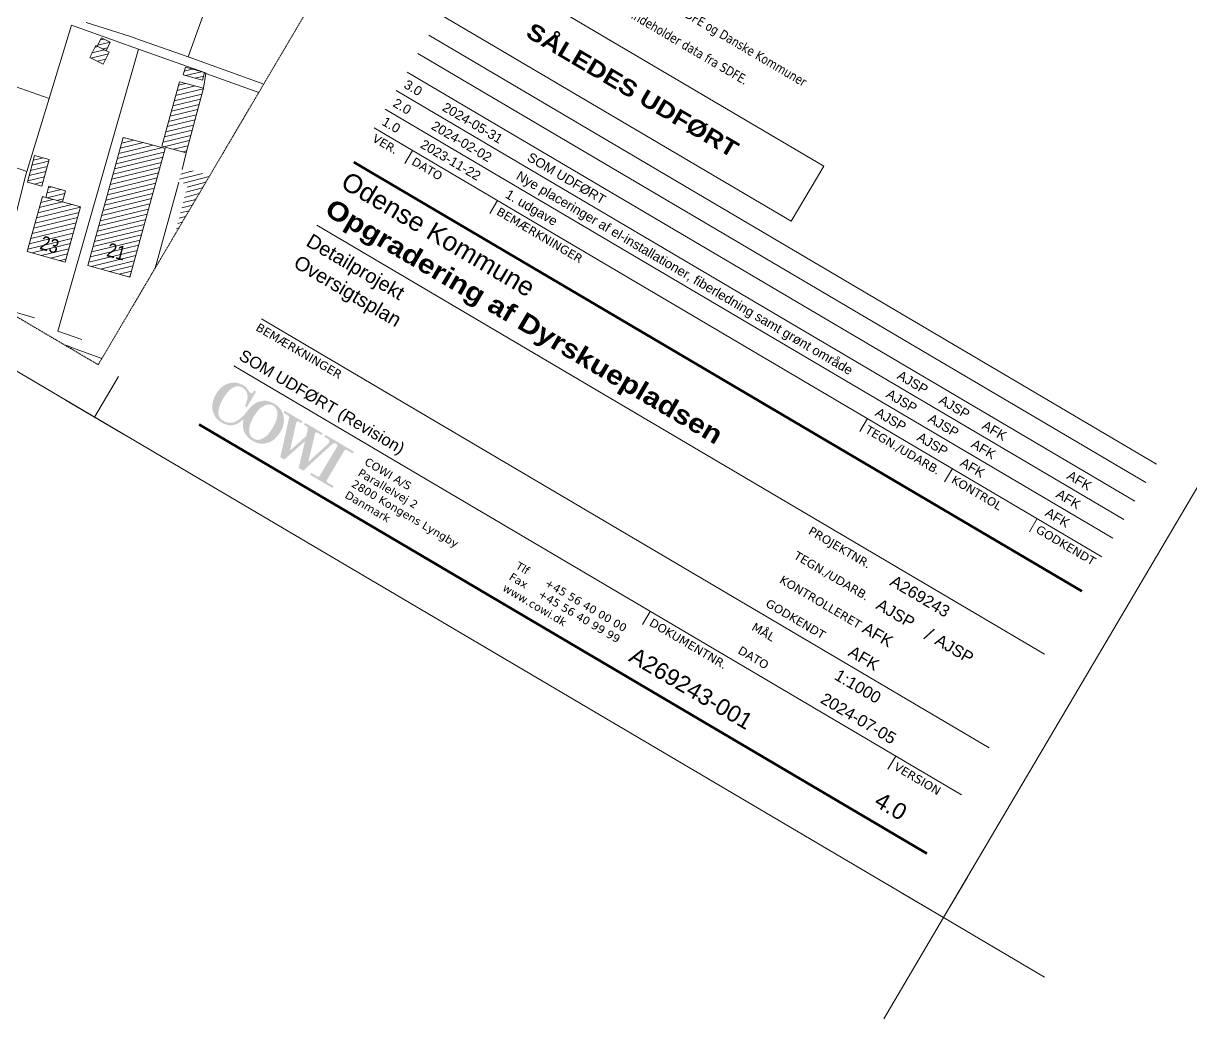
# Model space of a CAD drawing. Header units: metres. Extents: x 585637 to 586843, y 6137463 to 6138529.
# Drawn here: x 586344.9 to 586593.6, y 6137463.1 to 6137675.1 of the extents above; entities that cross this region are included whole.
import ezdxf
from ezdxf.enums import TextEntityAlignment as Align

# ---------------------------------------------------------------- set-up
doc = ezdxf.new("R2010")
doc.units = ezdxf.units.M
doc.header["$MEASUREMENT"] = 0
doc.linetypes.add('DGN_STYLE_2', pattern=[0.030554, 0.018333, -0.012222])
for name, color, linetype, lineweight in [('adresse', 7, 'Continuous', 13), ('bygning', 252, 'Continuous', 0), ('chikane', 252, 'Continuous', 13), ('FRAME', 7, 'Continuous', 13), ('hegn', 252, 'Continuous', 13), ('TC_H_LBL_AsBlt', 7, 'Continuous', 0), ('TC_H_LBL_CopyR_GeoDanmark-data', 7, 'Continuous', 0), ('TC_H_LBL_CopyR_Topo_SDFE', 7, 'Continuous', 0), ('TC_H_SKL_Adr--_DK_LY_da', 7, 'Continuous', 0), ('TC_H_SKL_Skilt', 7, 'Continuous', 0), ('TC_H_SKL_Tag--', 7, 'Continuous', 0), ('TC_H_SKL_Tag--Approve0', 7, 'Continuous', 0), ('TC_H_SKL_Tag--Approve1', 7, 'Continuous', 0), ('TC_H_SKL_Tag--Approve2', 7, 'Continuous', 0), ('TC_H_SKL_Tag--Approve3', 7, 'Continuous', 0), ('TC_H_SKL_Tag--Approve4', 7, 'Continuous', 0), ('TC_H_SKL_Tag--Approve5', 7, 'Continuous', 0), ('TC_H_SKL_Tag--Check0', 7, 'Continuous', 0), ('TC_H_SKL_Tag--Check1', 7, 'Continuous', 0), ('TC_H_SKL_Tag--Check2', 7, 'Continuous', 0), ('TC_H_SKL_Tag--Check3', 7, 'Continuous', 0), ('TC_H_SKL_Tag--Check4', 7, 'Continuous', 0), ('TC_H_SKL_Tag--Check5', 7, 'Continuous', 0), ('TC_H_SKL_Tag--Upper', 7, 'Continuous', 0), ('TC_S_FLM_20X05', 7, 'Continuous', 0), ('vejkant', 252, 'Continuous', 13)]:
    doc.layers.add(name, color=color, linetype=linetype, lineweight=lineweight)
doc.layers.add('TC_H_INF_Tekst', color=7, linetype='Continuous', lineweight=0, plot=False)
doc.layers.add('TC_S_VRM_20X05', color=6, linetype='DGN_STYLE_2', lineweight=0, plot=False)
doc.layers.add('TC_H_SKL_Logo-_COWI', color=7, linetype='Continuous', lineweight=0, true_color=0xf04e23)
doc.layers.add('TC_H_SKL_Tekst_DA', color=7, linetype='Continuous', lineweight=0, true_color=0xf04e23)
doc.styles.add('__Style-Verdana', font='verdana.ttf')
doc.styles.add('Style-Arial', font='arial.ttf')
doc.styles.add('Style-Arial Black', font='')
doc.styles.add('Style-Verdana', font='verdana.ttf')
doc.styles.get('Style-Arial Black').set_extended_font_data('Arial Black')

# ---------------------------------------------------------------- blocks, each defined once
blk = doc.blocks.new('AERS_DK_CowiStandard_Drawing')
at = {"layer": 'TC_H_INF_Tekst', "linetype": 'Continuous', "ltscale": 999.80352, "flags": 128}
blk.add_lwpolyline([(-12.69, -21.53), (0, 0), (21.53, -12.69)], dxfattribs=at)
at = {"layer": 'TC_H_SKL_Tag--', "linetype": 'Continuous', "lineweight": 0, "width": 1}
for tag, height, style, p in [('_CW5_Version', 2, 'Style-Arial', (-109.47, 186.53)), ('_CW4_Version', 2, 'Style-Arial', (-111.8, 182.58)), ('_CW5_Date', 2, 'Style-Arial', (-101.29, 181.71)), ('_CW3_Version', 2, 'Style-Arial', (-114.13, 178.63)), ('_CW4_Date', 2, 'Style-Arial', (-103.62, 177.76)), ('_CW2_Version', 2, 'Style-Arial', (-116.46, 174.68)), ('_CW3_Date', 2, 'Style-Arial', (-105.95, 173.8)), ('_CW1_Version', 2, 'Style-Arial', (-118.79, 170.73)), ('_CW5_Description', 2, 'Style-Arial', (-83.21, 171.04)), ('_CW2_Date', 2, 'Style-Arial', (-108.28, 169.85)), ('_CW1_Date', 2, 'Style-Arial', (-110.61, 165.9)), ('_CW4_Description', 2, 'Style-Arial', (-85.54, 167.09)), ('_CW3_Description', 2, 'Style-Arial', (-87.87, 163.14)), ('_CW0_Client', 4, 'Style-Arial', (-126.66, 159.16)), ('_CW2_Description', 2, 'Style-Arial', (-90.2, 159.19)), ('_CW1_Description', 2, 'Style-Arial', (-92.53, 155.24)), ('_CW0_Projectname', 4, 'Style-Arial Black', (-130.06, 153.39)), ('_CW0_Title1', 3, 'Style-Arial', (-134.49, 145.88)), ('_CW0_Title2', 3, 'Style-Arial', (-137.18, 141.32)), ('_CW0_Title3', 3, 'Style-Arial', (-139.86, 136.76)), ('_CW0_Title4', 3, 'Style-Arial', (-142.55, 132.2)), ('_CW5_Prepare', 2, 'Style-Arial', (-4.41, 124.58)), ('_CW0_Description', 2.5, 'Style-Arial', (-149.05, 121.18)), ('_CW4_Prepare', 2, 'Style-Arial', (-6.74, 120.63)), ('_CW5_Design', 2, 'Style-Arial', (4.48, 119.33)), ('_CW3_Prepare', 2, 'Style-Arial', (-9.07, 116.68)), ('_CW4_Design', 2, 'Style-Arial', (2.16, 115.38)), ('_CW2_Prepare', 2, 'Style-Arial', (-11.4, 112.73)), ('_CW3_Design', 2, 'Style-Arial', (-0.17, 111.43)), ('_CW1_Prepare', 2, 'Style-Arial', (-13.73, 108.78)), ('_CW2_Design', 2, 'Style-Arial', (-2.5, 107.48)), ('_CW1_Design', 2, 'Style-Arial', (-4.83, 103.53)), ('_CW0_Projectno', 2.5, 'Style-Arial', (-10.38, 73.11)), ('_CW0_Prepare', 2.5, 'Style-Arial', (-13.34, 68.1)), ('_CW0_Design', 2.5, 'Style-Arial', (-0.8, 60.57)), ('_CW0_Docno', 3.5, 'Style-Arial', (-65.51, 57.81)), ('_CW0_Scale', 2.5, 'Style-Arial', (-22.2, 53.06)), ('_CW0_Date', 2.5, 'Style-Arial', (-25.16, 48.05)), ('_CW0_Version', 3.5, 'Style-Arial', (-13.24, 26.99))]:
    blk.add_attdef(tag, text='', height=height, rotation=329.4729, dxfattribs=dict(at, style=style)).set_placement(p, align=Align.TOP_LEFT)
at = {"layer": 'TC_H_SKL_Tag--Approve0', "linetype": 'Continuous', "lineweight": 0, "style": 'Style-Arial', "width": 1}
blk.add_attdef('_CW0_Approve', text='', height=2.5, rotation=329.4729, dxfattribs=at).set_placement((-19.25, 58.08), align=Align.TOP_LEFT)
at = {"layer": 'TC_H_SKL_Tag--Approve1', "linetype": 'Continuous', "lineweight": 0, "style": 'Style-Arial', "width": 1}
blk.add_attdef('_CW1_Approve', text='', height=2, rotation=329.4729, dxfattribs=at).set_placement((22.44, 87.45), align=Align.TOP_LEFT)
at = {"layer": 'TC_H_SKL_Tag--Approve2', "linetype": 'Continuous', "lineweight": 0, "style": 'Style-Arial', "width": 1}
blk.add_attdef('_CW2_Approve', text='', height=2, rotation=329.4729, dxfattribs=at).set_placement((24.77, 91.4), align=Align.TOP_LEFT)
at = {"layer": 'TC_H_SKL_Tag--Approve3', "linetype": 'Continuous', "lineweight": 0, "style": 'Style-Arial', "width": 1}
blk.add_attdef('_CW3_Approve', text='', height=2, rotation=329.4729, dxfattribs=at).set_placement((27.1, 95.35), align=Align.TOP_LEFT)
at = {"layer": 'TC_H_SKL_Tag--Approve4', "linetype": 'Continuous', "lineweight": 0, "style": 'Style-Arial', "width": 1}
blk.add_attdef('_CW4_Approve', text='', height=2, rotation=329.4729, dxfattribs=at).set_placement((29.43, 99.3), align=Align.TOP_LEFT)
at = {"layer": 'TC_H_SKL_Tag--Approve5', "linetype": 'Continuous', "lineweight": 0, "style": 'Style-Arial', "width": 1}
blk.add_attdef('_CW5_Approve', text='', height=2, rotation=329.4729, dxfattribs=at).set_placement((31.76, 103.25), align=Align.TOP_LEFT)
at = {"layer": 'TC_H_SKL_Tag--Check0', "linetype": 'Continuous', "lineweight": 0, "style": 'Style-Arial', "width": 1}
blk.add_attdef('_CW0_Check', text='', height=2.5, rotation=329.4729, dxfattribs=at).set_placement((-16.29, 63.09), align=Align.TOP_LEFT)
at = {"layer": 'TC_H_SKL_Tag--Check1', "linetype": 'Continuous', "lineweight": 0, "style": 'Style-Arial', "width": 1}
blk.add_attdef('_CW1_Check', text='', height=2, rotation=329.4729, dxfattribs=at).set_placement((4.35, 98.11), align=Align.TOP_LEFT)
at = {"layer": 'TC_H_SKL_Tag--Check2', "linetype": 'Continuous', "lineweight": 0, "style": 'Style-Arial', "width": 1}
blk.add_attdef('_CW2_Check', text='', height=2, rotation=329.4729, dxfattribs=at).set_placement((6.68, 102.06), align=Align.TOP_LEFT)
at = {"layer": 'TC_H_SKL_Tag--Check3', "linetype": 'Continuous', "lineweight": 0, "style": 'Style-Arial', "width": 1}
blk.add_attdef('_CW3_Check', text='', height=2, rotation=329.4729, dxfattribs=at).set_placement((9.01, 106.01), align=Align.TOP_LEFT)
at = {"layer": 'TC_H_SKL_Tag--Check4', "linetype": 'Continuous', "lineweight": 0, "style": 'Style-Arial', "width": 1}
blk.add_attdef('_CW4_Check', text='', height=2, rotation=329.4729, dxfattribs=at).set_placement((11.34, 109.96), align=Align.TOP_LEFT)
at = {"layer": 'TC_H_SKL_Tag--Check5', "linetype": 'Continuous', "lineweight": 0, "style": 'Style-Arial', "width": 1}
blk.add_attdef('_CW5_Check', text='', height=2, rotation=329.4729, dxfattribs=at).set_placement((13.67, 113.92), align=Align.TOP_LEFT)
at = {"layer": 'TC_H_SKL_Tag--Upper', "linetype": 'Continuous', "lineweight": 0, "style": 'Style-Arial', "width": 1}
for tag, p in [('_CW9_DocnoU', (74.53, 286.29)), ('_CW9_VersionU', (124.23, 257))]:
    blk.add_attdef(tag, text='', height=3.5, rotation=329.4729, dxfattribs=at).set_placement(p, align=Align.TOP_LEFT)

msp = doc.modelspace()

# ---------------------------------------------------------------- hatches: boundary and pattern name
at = {"layer": 'bygning', "lineweight": 0}
h = msp.add_hatch(dxfattribs=at)
h.set_pattern_fill('HATCH', color=256, scale=0.1, style=0, pattern_type=2)
h.set_pattern_definition([(13.65, (586309.6997, 6137665.2304), (-0.235989, 0.971756), [])])
h.paths.add_polyline_path([(586362.56, 6137669.29), (586360.68, 6137670.23), (586361.58, 6137672.03), (586363.46, 6137671.09)], flags=0)
h = msp.add_hatch(dxfattribs=at)
h.set_pattern_fill('HATCH', color=256, scale=0.1, style=0, pattern_type=2)
h.set_pattern_definition([(13.65, (586362.3671, 6137670.5217), (-0.23599, 0.97176), [])])
h.paths.add_polyline_path([(586359.07, 6137667.84), (586360.35, 6137670.39), (586360.68, 6137670.23), (586363.24, 6137668.95), (586361.97, 6137666.4)], flags=0)
h = msp.add_hatch(dxfattribs=at)
h.set_pattern_fill('HATCH', color=256, scale=0.1, style=0, pattern_type=2)
h.set_pattern_definition([(13.65, (586379.8289, 6137657.9028), (-0.23599, 0.97176), [])])
h.paths.add_polyline_path([(586383.07, 6137663.04), (586379.01, 6137664.17), (586379.45, 6137665.76), (586383.51, 6137664.63)], flags=0)
h = msp.add_hatch(dxfattribs=at)
h.set_pattern_fill('HATCH', color=256, scale=0.1, style=0, pattern_type=2)
h.set_pattern_definition([(13.65, (586362.1339, 6137668.3707), (-0.23599, 0.971756), [])])
h.paths.add_polyline_path([(586374.47, 6137648.94), (586378.17, 6137662.68), (586383.29, 6137661.3), (586379.59, 6137647.56)], flags=0)
h = msp.add_hatch(dxfattribs=at)
h.set_pattern_fill('HATCH', color=256, scale=0.1, style=0, pattern_type=2)
h.set_pattern_definition([(13.65, (586351.9174, 6137629.7457), (-0.23599, 0.971756), [])])
h.paths.add_polyline_path([(586371.54, 6137649.47), (586375.16, 6137648.47), (586367.62, 6137621.05), (586358.71, 6137623.5), (586366.22, 6137650.81), (586367.04, 6137650.58)], flags=0)
h = msp.add_hatch(dxfattribs=at)
h.set_pattern_fill('HATCH', color=256, scale=0.1, style=0, pattern_type=2)
h.set_pattern_definition([(13.65, (586381.4715, 6137638.885), (-0.23599, 0.971756), [])])
h.paths.add_polyline_path([(586347.35, 6137646.96), (586350.42, 6137646.13), (586348.88, 6137640.46), (586345.82, 6137641.28)], flags=0)
h = msp.add_hatch(dxfattribs=at)
h.set_pattern_fill('HATCH', color=256, scale=0.1, style=0, pattern_type=2)
h.set_pattern_definition([(13.65, (586348.2462, 6137642.6653), (-0.23599, 0.97176), [])])
h.paths.add_polyline_path([(586350.39, 6137640.44), (586353.92, 6137639.46), (586353.26, 6137637.06), (586349.71, 6137637.99)], flags=0)
h = msp.add_hatch(dxfattribs=at)
h.set_pattern_fill('HATCH', color=256, scale=0.1, style=0, pattern_type=2)
h.set_pattern_definition([(13.65, (586351.498, 6137638.6851), (-0.23599, 0.971756), [])])
h.paths.add_polyline_path([(586353.26, 6137637.06), (586357.12, 6137635.99), (586353.87, 6137624.25), (586345.75, 6137626.5), (586348.99, 6137638.19), (586349.71, 6137637.99)], flags=0)
at = {"layer": 'TC_H_SKL_Logo-_COWI', "linetype": 'Continuous', "lineweight": 0, "extrusion": (0, 0, -1)}
h = msp.add_hatch(color=256, dxfattribs=at)
edge = h.paths.add_edge_path()
edge.add_line((-586394.09, 6137596.87), (-586393.94, 6137596.61))
edge.add_spline(control_points=[(-586393.94, 6137596.61), (-586393.92, 6137596.57), (-586393.9, 6137596.54), (-586393.87, 6137596.51)], knot_values=[0, 0, 0, 0, 1, 1, 1, 1], degree=3, periodic=0)
edge.add_spline(control_points=[(-586393.87, 6137596.51), (-586393.83, 6137596.45), (-586393.78, 6137596.39), (-586393.71, 6137596.35), (-586393.64, 6137596.3), (-586393.55, 6137596.29), (-586393.47, 6137596.31), (-586393.37, 6137596.33), (-586393.27, 6137596.39), (-586393.21, 6137596.47), (-586393.11, 6137596.57), (-586393.02, 6137596.69), (-586392.94, 6137596.8), (-586392.8, 6137597), (-586392.69, 6137597.2), (-586392.53, 6137597.4), (-586392.34, 6137597.63), (-586392.1, 6137597.8), (-586391.85, 6137597.94), (-586391.57, 6137598.11), (-586391.28, 6137598.24), (-586390.98, 6137598.35), (-586390.7, 6137598.45), (-586390.42, 6137598.53), (-586390.13, 6137598.56), (-586389.86, 6137598.59), (-586389.59, 6137598.58), (-586389.32, 6137598.54), (-586389.05, 6137598.5), (-586388.79, 6137598.45), (-586388.54, 6137598.36), (-586388.27, 6137598.27), (-586388.03, 6137598.15), (-586387.79, 6137598.01), (-586387.55, 6137597.87), (-586387.32, 6137597.72), (-586387.11, 6137597.53), (-586386.89, 6137597.33), (-586386.69, 6137597.11), (-586386.51, 6137596.88), (-586386.31, 6137596.62), (-586386.14, 6137596.36), (-586385.97, 6137596.09), (-586385.81, 6137595.82), (-586385.66, 6137595.53), (-586385.54, 6137595.24), (-586385.43, 6137594.96), (-586385.35, 6137594.68), (-586385.29, 6137594.38), (-586385.23, 6137594.11), (-586385.2, 6137593.83), (-586385.19, 6137593.55), (-586385.18, 6137593.27), (-586385.2, 6137593), (-586385.25, 6137592.73), (-586385.3, 6137592.45), (-586385.4, 6137592.2), (-586385.5, 6137591.94), (-586385.61, 6137591.68), (-586385.72, 6137591.45), (-586385.87, 6137591.22), (-586386.03, 6137590.98), (-586386.23, 6137590.79), (-586386.44, 6137590.6), (-586386.67, 6137590.39), (-586386.93, 6137590.21), (-586387.19, 6137590.05), (-586387.6, 6137589.8), (-586388.05, 6137589.63), (-586388.54, 6137589.54), (-586388.96, 6137589.45), (-586389.36, 6137589.45), (-586389.78, 6137589.56), (-586390.17, 6137589.65), (-586390.52, 6137589.78), (-586390.84, 6137590.01), (-586391.16, 6137590.24), (-586391.48, 6137590.48), (-586391.8, 6137590.72), (-586392.15, 6137591), (-586392.49, 6137591.27), (-586392.84, 6137591.55)], knot_values=[0, 0, 0, 0, 0.009806, 0.009806, 0.009806, 0.020325, 0.020325, 0.020325, 0.033753, 0.033753, 0.033753, 0.052441, 0.052441, 0.052441, 0.083674, 0.083674, 0.083674, 0.121754, 0.121754, 0.121754, 0.163605, 0.163605, 0.163605, 0.201511, 0.201511, 0.201511, 0.236486, 0.236486, 0.236486, 0.271554, 0.271554, 0.271554, 0.307208, 0.307208, 0.307208, 0.343745, 0.343745, 0.343745, 0.381981, 0.381981, 0.381981, 0.423475, 0.423475, 0.423475, 0.464968, 0.464968, 0.464968, 0.503554, 0.503554, 0.503554, 0.540095, 0.540095, 0.540095, 0.575739, 0.575739, 0.575739, 0.611822, 0.611822, 0.611822, 0.646788, 0.646788, 0.646788, 0.683383, 0.683383, 0.683383, 0.723898, 0.723898, 0.723898, 0.786721, 0.786721, 0.786721, 0.840353, 0.840353, 0.840353, 0.890202, 0.890202, 0.890202, 0.9423, 0.9423, 0.9423, 1, 1, 1, 1], degree=3, periodic=0)
edge.add_line((-586392.84, 6137591.55), (-586392.48, 6137592.3))
edge.add_spline(control_points=[(-586392.48, 6137592.3), (-586392.46, 6137592.27), (-586392.46, 6137592.27), (-586392.46, 6137592.27), (-586392.11, 6137591.79), (-586391.69, 6137591.38), (-586391.23, 6137590.99), (-586390.86, 6137590.66), (-586390.48, 6137590.41), (-586390.02, 6137590.2), (-586389.61, 6137590.03), (-586389.21, 6137589.97), (-586388.76, 6137590.02), (-586388.26, 6137590.07), (-586387.83, 6137590.23), (-586387.44, 6137590.47), (-586387.29, 6137590.57), (-586387.14, 6137590.69), (-586387.01, 6137590.83), (-586386.88, 6137590.97), (-586386.77, 6137591.1), (-586386.69, 6137591.27), (-586386.52, 6137591.63), (-586386.46, 6137592), (-586386.49, 6137592.39), (-586386.53, 6137592.86), (-586386.63, 6137593.28), (-586386.8, 6137593.71), (-586387, 6137594.22), (-586387.2, 6137594.73), (-586387.49, 6137595.19), (-586387.78, 6137595.65), (-586388.1, 6137596.09), (-586388.45, 6137596.52), (-586388.61, 6137596.7), (-586388.77, 6137596.88), (-586388.95, 6137597.05), (-586389.1, 6137597.19), (-586389.27, 6137597.32), (-586389.46, 6137597.43), (-586389.63, 6137597.53), (-586389.81, 6137597.61), (-586390, 6137597.68), (-586390.18, 6137597.74), (-586390.35, 6137597.77), (-586390.54, 6137597.79), (-586390.73, 6137597.81), (-586390.9, 6137597.79), (-586391.09, 6137597.75), (-586391.27, 6137597.7), (-586391.45, 6137597.62), (-586391.6, 6137597.52), (-586391.88, 6137597.33), (-586392.13, 6137597.11), (-586392.34, 6137596.83), (-586392.44, 6137596.7), (-586392.51, 6137596.57), (-586392.56, 6137596.41), (-586392.62, 6137596.25), (-586392.66, 6137596.09), (-586392.67, 6137595.92), (-586392.7, 6137595.55), (-586392.72, 6137595.17), (-586392.6, 6137594.82), (-586392.45, 6137594.39), (-586392.3, 6137593.95), (-586392.15, 6137593.52)], knot_values=[0, 0, 0, 0, 0.00012, 0.00012, 0.00012, 0.085017, 0.085017, 0.085017, 0.154359, 0.154359, 0.154359, 0.215482, 0.215482, 0.215482, 0.282243, 0.282243, 0.282243, 0.309309, 0.309309, 0.309309, 0.335238, 0.335238, 0.335238, 0.389875, 0.389875, 0.389875, 0.454794, 0.454794, 0.454794, 0.533336, 0.533336, 0.533336, 0.611878, 0.611878, 0.611878, 0.646639, 0.646639, 0.646639, 0.677113, 0.677113, 0.677113, 0.705832, 0.705832, 0.705832, 0.732053, 0.732053, 0.732053, 0.758592, 0.758592, 0.758592, 0.78546, 0.78546, 0.78546, 0.834165, 0.834165, 0.834165, 0.856769, 0.856769, 0.856769, 0.880887, 0.880887, 0.880887, 0.933749, 0.933749, 0.933749, 1, 1, 1, 1], degree=3, periodic=0)
edge.add_line((-586392.15, 6137593.52), (-586392.52, 6137593.3))
edge.add_line((-586392.52, 6137593.3), (-586394.49, 6137596.63))
edge.add_line((-586394.49, 6137596.63), (-586394.09, 6137596.87))
at = {"layer": 'TC_H_SKL_Logo-_COWI', "linetype": 'Continuous', "lineweight": 0}
h = msp.add_hatch(color=256, dxfattribs=at)
edge = h.paths.add_edge_path()
edge.add_line((586398.08, 6137588.95), (586399.7, 6137588.08))
edge.add_spline(control_points=[(586399.7, 6137588.08), (586399.85, 6137588.33), (586399.97, 6137588.6), (586400.09, 6137588.87), (586400.21, 6137589.14), (586400.28, 6137589.43), (586400.34, 6137589.72), (586400.4, 6137590), (586400.43, 6137590.27), (586400.44, 6137590.56), (586400.44, 6137590.84), (586400.41, 6137591.11), (586400.35, 6137591.39), (586400.3, 6137591.66), (586400.23, 6137591.91), (586400.13, 6137592.17), (586400.02, 6137592.43), (586399.9, 6137592.67), (586399.73, 6137592.9), (586399.56, 6137593.14), (586399.36, 6137593.35), (586399.14, 6137593.54), (586398.9, 6137593.74), (586398.65, 6137593.93), (586398.38, 6137594.09), (586398.16, 6137594.23), (586397.92, 6137594.35), (586397.66, 6137594.45), (586397.41, 6137594.54), (586397.17, 6137594.59), (586396.91, 6137594.64), (586396.67, 6137594.68), (586396.44, 6137594.71), (586396.19, 6137594.7), (586395.96, 6137594.7), (586395.73, 6137594.67), (586395.5, 6137594.61), (586395.27, 6137594.56), (586395.05, 6137594.49), (586394.83, 6137594.4), (586394.59, 6137594.3), (586394.37, 6137594.19), (586394.15, 6137594.05), (586393.95, 6137593.91), (586393.77, 6137593.76), (586393.6, 6137593.59), (586393.4, 6137593.4), (586393.2, 6137593.21), (586393.03, 6137593), (586392.84, 6137592.76), (586392.65, 6137592.51), (586392.48, 6137592.3)], knot_values=[0, 0, 0, 0, 0.063665, 0.063665, 0.063665, 0.127855, 0.127855, 0.127855, 0.188644, 0.188644, 0.188644, 0.249303, 0.249303, 0.249303, 0.30774, 0.30774, 0.30774, 0.367928, 0.367928, 0.367928, 0.430986, 0.430986, 0.430986, 0.498568, 0.498568, 0.498568, 0.556864, 0.556864, 0.556864, 0.612857, 0.612857, 0.612857, 0.664808, 0.664808, 0.664808, 0.715764, 0.715764, 0.715764, 0.766351, 0.766351, 0.766351, 0.821365, 0.821365, 0.821365, 0.873574, 0.873574, 0.873574, 0.932805, 0.932805, 0.932805, 1, 1, 1, 1], degree=3, periodic=0)
edge.add_line((586392.48, 6137592.3), (586394, 6137591.35))
edge.add_line((586394, 6137591.35), (586394.96, 6137592.68))
edge.add_spline(control_points=[(586394.96, 6137592.68), (586395.11, 6137592.88), (586395.31, 6137593.03), (586395.51, 6137593.18), (586395.68, 6137593.31), (586395.86, 6137593.43), (586396.05, 6137593.54), (586396.22, 6137593.64), (586396.4, 6137593.72), (586396.59, 6137593.79), (586396.76, 6137593.85), (586396.94, 6137593.88), (586397.13, 6137593.9), (586397.3, 6137593.92), (586397.47, 6137593.92), (586397.65, 6137593.88), (586397.83, 6137593.84), (586397.98, 6137593.75), (586398.13, 6137593.67), (586398.29, 6137593.58), (586398.43, 6137593.48), (586398.56, 6137593.34), (586398.68, 6137593.21), (586398.76, 6137593.06), (586398.83, 6137592.9), (586398.91, 6137592.72), (586398.98, 6137592.55), (586399.02, 6137592.36), (586399.05, 6137592.16), (586399.05, 6137591.97), (586399.04, 6137591.78), (586399, 6137591.31), (586398.97, 6137590.84), (586398.78, 6137590.43), (586398.55, 6137589.93), (586398.32, 6137589.44), (586398.08, 6137588.95)], knot_values=[0, 0, 0, 0, 0.084006, 0.084006, 0.084006, 0.157658, 0.157658, 0.157658, 0.225529, 0.225529, 0.225529, 0.287667, 0.287667, 0.287667, 0.347443, 0.347443, 0.347443, 0.407364, 0.407364, 0.407364, 0.467661, 0.467661, 0.467661, 0.527354, 0.527354, 0.527354, 0.592126, 0.592126, 0.592126, 0.658112, 0.658112, 0.658112, 0.814098, 0.814098, 0.814098, 1, 1, 1, 1], degree=3, periodic=0)
h = msp.add_hatch(color=256, dxfattribs=at)
edge = h.paths.add_edge_path()
edge.add_line((586392.48, 6137592.3), (586392.03, 6137591.46))
edge.add_spline(control_points=[(586392.03, 6137591.46), (586391.91, 6137591.25), (586391.9, 6137591), (586391.85, 6137590.77), (586391.77, 6137590.33), (586391.71, 6137589.91), (586391.7, 6137589.46), (586391.69, 6137589.02), (586391.8, 6137588.62), (586391.96, 6137588.2), (586392.13, 6137587.78), (586392.34, 6137587.43), (586392.64, 6137587.09), (586392.96, 6137586.72), (586393.33, 6137586.43), (586393.73, 6137586.19), (586394.24, 6137585.89), (586394.78, 6137585.65), (586395.42, 6137585.59), (586396, 6137585.53), (586396.51, 6137585.61), (586397.04, 6137585.77), (586397.32, 6137585.86), (586397.56, 6137585.96), (586397.81, 6137586.11), (586398.06, 6137586.25), (586398.29, 6137586.4), (586398.5, 6137586.6), (586398.94, 6137587.03), (586399.34, 6137587.5), (586399.66, 6137588.02), (586399.67, 6137588.04), (586399.68, 6137588.06), (586399.7, 6137588.08)], knot_values=[0, 0, 0, 0, 0.054651, 0.054651, 0.054651, 0.155248, 0.155248, 0.155248, 0.254189, 0.254189, 0.254189, 0.353753, 0.353753, 0.353753, 0.461807, 0.461807, 0.461807, 0.599698, 0.599698, 0.599698, 0.724725, 0.724725, 0.724725, 0.788977, 0.788977, 0.788977, 0.853478, 0.853478, 0.853478, 0.994235, 0.994235, 0.994235, 1, 1, 1, 1], degree=3, periodic=0)
edge.add_line((586399.7, 6137588.08), (586398.08, 6137588.95))
edge.add_spline(control_points=[(586398.08, 6137588.95), (586397.76, 6137588.5), (586397.44, 6137588.06), (586397.12, 6137587.62), (586396.85, 6137587.25), (586396.47, 6137586.99), (586396.07, 6137586.74), (586395.73, 6137586.54), (586395.39, 6137586.41), (586394.99, 6137586.38), (586394.81, 6137586.36), (586394.65, 6137586.39), (586394.48, 6137586.43), (586394.3, 6137586.47), (586394.13, 6137586.53), (586393.98, 6137586.62), (586393.83, 6137586.71), (586393.7, 6137586.83), (586393.57, 6137586.96), (586393.45, 6137587.1), (586393.34, 6137587.23), (586393.25, 6137587.4), (586393.08, 6137587.76), (586393.04, 6137588.13), (586393.05, 6137588.52), (586393.07, 6137589), (586393.11, 6137589.46), (586393.31, 6137589.87)], knot_values=[0, 0, 0, 0, 0.186432, 0.186432, 0.186432, 0.342773, 0.342773, 0.342773, 0.472469, 0.472469, 0.472469, 0.530809, 0.530809, 0.530809, 0.591772, 0.591772, 0.591772, 0.652361, 0.652361, 0.652361, 0.714087, 0.714087, 0.714087, 0.843659, 0.843659, 0.843659, 1, 1, 1, 1], degree=3, periodic=0)
edge.add_line((586393.31, 6137589.87), (586394, 6137591.35))
edge.add_line((586394, 6137591.35), (586392.48, 6137592.3))
h = msp.add_hatch(color=256, dxfattribs=at)
edge = h.paths.add_edge_path()
edge.add_line((586403.07, 6137590.08), (586401.74, 6137584.1))
edge.add_line((586401.74, 6137584.1), (586405.19, 6137587.17))
edge.add_line((586405.19, 6137587.17), (586405.53, 6137588.62))
edge.add_spline(control_points=[(586405.53, 6137588.62), (586405.6, 6137588.89), (586405.47, 6137589.14), (586405.25, 6137589.28)], knot_values=[0, 0, 0, 0, 1, 1, 1, 1], degree=3, periodic=0)
edge.add_line((586405.25, 6137589.28), (586404.71, 6137589.59))
edge.add_line((586404.71, 6137589.59), (586404.95, 6137590))
edge.add_line((586404.95, 6137590), (586408.7, 6137587.78))
edge.add_line((586408.7, 6137587.78), (586408.46, 6137587.38))
edge.add_line((586408.46, 6137587.38), (586407.56, 6137587.91))
edge.add_spline(control_points=[(586407.56, 6137587.91), (586407.34, 6137588.04), (586407.13, 6137587.98), (586407.07, 6137587.71)], knot_values=[0, 0, 0, 0, 1, 1, 1, 1], degree=3, periodic=0)
edge.add_line((586407.07, 6137587.71), (586405.63, 6137581.66))
edge.add_line((586405.63, 6137581.66), (586409.84, 6137585.52))
edge.add_spline(control_points=[(586409.84, 6137585.52), (586410.28, 6137585.94), (586410.25, 6137586.32), (586409.75, 6137586.62)], knot_values=[0, 0, 0, 0, 1, 1, 1, 1], degree=3, periodic=0)
edge.add_line((586409.75, 6137586.62), (586409.04, 6137587.04))
edge.add_line((586409.04, 6137587.04), (586409.28, 6137587.44))
edge.add_line((586409.28, 6137587.44), (586415.35, 6137583.86))
edge.add_line((586415.35, 6137583.86), (586415.11, 6137583.46))
edge.add_line((586415.11, 6137583.46), (586413.84, 6137584.21))
edge.add_spline(control_points=[(586413.84, 6137584.21), (586413.62, 6137584.34), (586413.39, 6137584.24), (586413.25, 6137584.01)], knot_values=[0, 0, 0, 0, 1, 1, 1, 1], degree=3, periodic=0)
edge.add_line((586413.25, 6137584.01), (586411.92, 6137581.75))
edge.add_line((586411.92, 6137581.75), (586409.64, 6137577.89))
edge.add_spline(control_points=[(586409.64, 6137577.89), (586409.51, 6137577.66), (586409.53, 6137577.41), (586409.76, 6137577.28)], knot_values=[0, 0, 0, 0, 1, 1, 1, 1], degree=3, periodic=0)
edge.add_line((586409.76, 6137577.28), (586411.02, 6137576.53))
edge.add_line((586411.02, 6137576.53), (586410.78, 6137576.13))
edge.add_line((586410.78, 6137576.13), (586406.03, 6137578.93))
edge.add_line((586406.03, 6137578.93), (586406.27, 6137579.33))
edge.add_line((586406.27, 6137579.33), (586407.54, 6137578.58))
edge.add_spline(control_points=[(586407.54, 6137578.58), (586407.77, 6137578.45), (586407.99, 6137578.55), (586408.12, 6137578.78)], knot_values=[0, 0, 0, 0, 1, 1, 1, 1], degree=3, periodic=0)
edge.add_line((586408.12, 6137578.78), (586411.73, 6137584.9))
edge.add_spline(control_points=[(586411.73, 6137584.9), (586411.87, 6137585.13), (586411.85, 6137585.38), (586411.63, 6137585.51), (586411.28, 6137585.72), (586410.94, 6137585.67), (586410.64, 6137585.38)], knot_values=[0, 0, 0, 0, 0.5, 0.5, 0.5, 1, 1, 1, 1], degree=3, periodic=0)
edge.add_line((586410.64, 6137585.38), (586404.55, 6137579.8))
edge.add_line((586404.55, 6137579.8), (586403.57, 6137580.38))
edge.add_line((586403.57, 6137580.38), (586404.93, 6137586.09))
edge.add_line((586404.93, 6137586.09), (586400.53, 6137582.17))
edge.add_line((586400.53, 6137582.17), (586399.67, 6137582.68))
edge.add_line((586399.67, 6137582.68), (586401.52, 6137590.99))
edge.add_spline(control_points=[(586401.52, 6137590.99), (586401.58, 6137591.26), (586401.47, 6137591.5), (586401.24, 6137591.64)], knot_values=[0, 0, 0, 0, 1, 1, 1, 1], degree=3, periodic=0)
edge.add_line((586401.24, 6137591.64), (586400.38, 6137592.15))
edge.add_line((586400.38, 6137592.15), (586400.62, 6137592.55))
edge.add_line((586400.62, 6137592.55), (586404.37, 6137590.34))
edge.add_line((586404.37, 6137590.34), (586404.13, 6137589.93))
edge.add_line((586404.13, 6137589.93), (586403.55, 6137590.28))
edge.add_spline(control_points=[(586403.55, 6137590.28), (586403.32, 6137590.41), (586403.13, 6137590.35), (586403.07, 6137590.08)], knot_values=[0, 0, 0, 0, 1, 1, 1, 1], degree=3, periodic=0)

# ---------------------------------------------------------------- linework, layer by layer
at = {"layer": 'bygning', "lineweight": 0}
for p, q in [((586378.23, 6137641.89), (586383.13, 6137643.15)), ((586378.51, 6137643), (586380.57, 6137643.53)), ((586379.03, 6137641.06), (586384.53, 6137642.48)), ((586380.6, 6137643.53), (586381.13, 6137643.67)), ((586379.57, 6137639.14), (586383.09, 6137640.05)), ((586379.85, 6137640.24), (586383.81, 6137641.26)), ((586378.99, 6137636.92), (586381.65, 6137637.61)), ((586379.28, 6137638.03), (586382.37, 6137638.83)), ((586378.42, 6137634.71), (586380.22, 6137635.18)), ((586378.71, 6137635.82), (586380.94, 6137636.39)), ((586377.85, 6137632.5), (586378.78, 6137632.74)), ((586378.13, 6137633.6), (586379.5, 6137633.96)), ((586377.27, 6137630.29), (586377.34, 6137630.3)), ((586377.56, 6137631.39), (586378.06, 6137631.52))]:
    msp.add_line(p, q, dxfattribs=at)
at = {"layer": 'bygning', "lineweight": 0, "flags": 128}
for points in [[(586362.56, 6137669.29), (586360.68, 6137670.23), (586361.58, 6137672.03), (586363.46, 6137671.09)], [(586359.07, 6137667.84), (586360.35, 6137670.39), (586360.68, 6137670.23), (586363.24, 6137668.95), (586361.97, 6137666.4)], [(586383.07, 6137663.04), (586379.01, 6137664.17), (586379.45, 6137665.76), (586383.51, 6137664.63)], [(586374.47, 6137648.94), (586378.17, 6137662.68), (586383.29, 6137661.3), (586379.59, 6137647.56)], [(586371.54, 6137649.47), (586375.16, 6137648.47), (586367.62, 6137621.05), (586358.71, 6137623.5), (586366.22, 6137650.81), (586367.04, 6137650.58)], [(586347.35, 6137646.96), (586350.42, 6137646.13), (586348.88, 6137640.46), (586345.82, 6137641.28)], [(586350.39, 6137640.44), (586353.92, 6137639.46), (586353.26, 6137637.06), (586349.71, 6137637.99)], [(586353.26, 6137637.06), (586357.12, 6137635.99), (586353.87, 6137624.25), (586345.75, 6137626.5), (586348.99, 6137638.19), (586349.71, 6137637.99)]]:
    msp.add_lwpolyline(points, close=True, dxfattribs=at)
at = {"layer": 'chikane'}
msp.add_line((586355.2, 6137606.07), (586355.1, 6137605.78), dxfattribs=at)
at = {"layer": 'FRAME', "flags": 128}
msp.add_lwpolyline([(585938.38, 6138529.29), (586842.57, 6137996.1), (586540.94, 6137484.59), (585636.75, 6138017.78)], close=True, dxfattribs=at)
at = {"layer": 'hegn'}
for p, q in [((586350.45, 6137659.13), (586318.99, 6137670.1)), ((586380.02, 6137667.95), (586396.14, 6137662.18)), ((586383.29, 6137661.3), (586383.78, 6137664.46)), ((586395.09, 6137660.4), (586383.78, 6137664.46)), ((586345.68, 6137643.54), (586350.45, 6137659.13)), ((586345.68, 6137643.54), (586331.98, 6137648.38)), ((586378.77, 6137644), (586379.59, 6137647.56)), ((586373, 6137622.94), (586378.08, 6137641.31)), ((586347.32, 6137612.34), (586340.56, 6137614.36))]:
    msp.add_line(p, q, dxfattribs=at)
at = {"layer": 'hegn', "flags": 128}
for points in [[(586400.9, 6137723.15), (586388.9, 6137692.67), (586380.02, 6137667.95)], [(586350.45, 6137659.13), (586355.21, 6137674.71), (586369.46, 6137669.6)], [(586358.35, 6137675.32), (586367.55, 6137672.41), (586370.14, 6137671.49), (586380.02, 6137667.95)], [(586357.39, 6137607.74), (586352.26, 6137609.53), (586369.46, 6137669.6)], [(586383.78, 6137664.46), (586383.51, 6137664.63), (586369.46, 6137669.6)], [(586338.61, 6137615.51), (586345.39, 6137642.61), (586345.68, 6137643.54)]]:
    msp.add_lwpolyline(points, dxfattribs=at)
at = {"layer": 'TC_H_LBL_AsBlt', "linetype": 'Continuous', "lineweight": 0, "flags": 128}
msp.add_lwpolyline([(586433.86, 6137676.94), (586508.48, 6137632.94), (586515.42, 6137644.72), (586440.81, 6137688.72)], close=True, dxfattribs=at)
at = {"layer": 'TC_H_SKL_Skilt', "linetype": 'Continuous', "lineweight": 0}
for p, q in [((586431.32, 6137672.63), (586586.32, 6137581.23)), ((586428.99, 6137668.68), (586583.99, 6137577.28)), ((586426.66, 6137664.73), (586581.66, 6137573.33)), ((586424.33, 6137660.78), (586579.33, 6137569.38)), ((586422, 6137656.83), (586577, 6137565.43)), ((586574.68, 6137561.48), (586419.67, 6137652.88)), ((586427.86, 6137648.06), (586426.2, 6137645.25)), ((586445.94, 6137637.4), (586444.28, 6137634.59)), ((586407.44, 6137632.14), (586562.45, 6137540.74)), ((586395.65, 6137612.15), (586550.66, 6137520.74)), ((586389.76, 6137602.15), (586544.76, 6137510.75)), ((586524.73, 6137590.93), (586523.08, 6137588.13)), ((586542.82, 6137580.27), (586541.16, 6137577.46)), ((586560.9, 6137569.61), (586559.25, 6137566.8)), ((586478.48, 6137549.84), (586476.82, 6137547.03)), ((586530.75, 6137519.01), (586529.09, 6137516.21))]:
    msp.add_line(p, q, dxfattribs=at)
at = {"layer": 'TC_H_SKL_Skilt', "linetype": 'Continuous', "lineweight": 53}
for p, q in [((586570.37, 6137554.17), (586415.36, 6137645.57)), ((586537.41, 6137498.28), (586382.41, 6137589.68))]:
    msp.add_line(p, q, dxfattribs=at)
at = {"layer": 'TC_S_FLM_20X05', "flags": 128}
for points in [[(586365.18, 6137599.84), (586360.1, 6137591.23), (586354.08, 6137594.78), (586366.13, 6137587.67)], [(586546.02, 6137493.2), (586540.94, 6137484.59), (586532.33, 6137489.67)]]:
    msp.add_lwpolyline(points, dxfattribs=at)
at = {"layer": 'TC_S_VRM_20X05'}
msp.add_lwpolyline([(585659.05, 6138016.22), (586360.88, 6137602.38), (586652.35, 6138096.67), (585950.53, 6138510.52)], close=True, dxfattribs=at)
at = {"layer": 'vejkant', "flags": 128}
msp.add_lwpolyline([(586353.74, 6137606.59), (586354.74, 6137606.24), (586355.2, 6137606.07), (586361.66, 6137603.71)], dxfattribs=at)

# ---------------------------------------------------------------- block references
at = {"layer": 'TC_H_INF_Tekst', "linetype": 'Continuous', "ltscale": 999.80352}
ref = msp.add_blockref('AERS_DK_CowiStandard_Drawing', (586540.94, 6137484.59), dxfattribs=at)
ref.add_attrib('_CW3_Approve', 'AFK', dxfattribs={"layer": 'TC_H_SKL_Tag--Approve3', "linetype": 'Continuous', "lineweight": 0, "height": 1.999, "rotation": 329.4729, "style": 'Style-Arial', "width": 1}).set_placement((586568.04, 6137579.94), align=Align.TOP_LEFT)
ref.add_attrib('_CW2_Approve', 'AFK', dxfattribs={"layer": 'TC_H_SKL_Tag--Approve2', "linetype": 'Continuous', "lineweight": 0, "height": 1.999, "rotation": 329.4729, "style": 'Style-Arial', "width": 1}).set_placement((586565.71, 6137575.99), align=Align.TOP_LEFT)
ref.add_attrib('_CW1_Approve', 'AFK', dxfattribs={"layer": 'TC_H_SKL_Tag--Approve1', "linetype": 'Continuous', "lineweight": 0, "height": 1.999, "rotation": 329.4729, "style": 'Style-Arial', "width": 1}).set_placement((586563.38, 6137572.04), align=Align.TOP_LEFT)
ref.add_attrib('_CW3_Check', 'AFK', dxfattribs={"layer": 'TC_H_SKL_Tag--Check3', "linetype": 'Continuous', "lineweight": 0, "height": 1.999, "rotation": 329.4729, "style": 'Style-Arial', "width": 1}).set_placement((586549.96, 6137590.6), align=Align.TOP_LEFT)
ref.add_attrib('_CW2_Check', 'AFK', dxfattribs={"layer": 'TC_H_SKL_Tag--Check2', "linetype": 'Continuous', "lineweight": 0, "height": 1.999, "rotation": 329.4729, "style": 'Style-Arial', "width": 1}).set_placement((586547.63, 6137586.65), align=Align.TOP_LEFT)
ref.add_attrib('_CW1_Check', 'AFK', dxfattribs={"layer": 'TC_H_SKL_Tag--Check1', "linetype": 'Continuous', "lineweight": 0, "height": 1.999, "rotation": 329.4729, "style": 'Style-Arial', "width": 1}).set_placement((586545.3, 6137582.7), align=Align.TOP_LEFT)
ref.add_attrib('_CW3_Prepare', 'AJSP', dxfattribs={"layer": 'TC_H_SKL_Tag--', "linetype": 'Continuous', "lineweight": 0, "height": 1.999, "rotation": 329.4729, "style": 'Style-Arial', "width": 1}).set_placement((586531.87, 6137601.27), align=Align.TOP_LEFT)
ref.add_attrib('_CW2_Prepare', 'AJSP', dxfattribs={"layer": 'TC_H_SKL_Tag--', "linetype": 'Continuous', "lineweight": 0, "height": 1.999, "rotation": 329.4729, "style": 'Style-Arial', "width": 1}).set_placement((586529.54, 6137597.32), align=Align.TOP_LEFT)
ref.add_attrib('_CW1_Prepare', 'AJSP', dxfattribs={"layer": 'TC_H_SKL_Tag--', "linetype": 'Continuous', "lineweight": 0, "height": 1.999, "rotation": 329.4729, "style": 'Style-Arial', "width": 1}).set_placement((586527.21, 6137593.37), align=Align.TOP_LEFT)
ref.add_attrib('_CW3_Design', 'AJSP', dxfattribs={"layer": 'TC_H_SKL_Tag--', "linetype": 'Continuous', "lineweight": 0, "height": 1.999, "rotation": 329.4729, "style": 'Style-Arial', "width": 1}).set_placement((586540.77, 6137596.02), align=Align.TOP_LEFT)
ref.add_attrib('_CW2_Design', 'AJSP', dxfattribs={"layer": 'TC_H_SKL_Tag--', "linetype": 'Continuous', "lineweight": 0, "height": 1.999, "rotation": 329.4729, "style": 'Style-Arial', "width": 1}).set_placement((586538.44, 6137592.07), align=Align.TOP_LEFT)
ref.add_attrib('_CW1_Design', 'AJSP', dxfattribs={"layer": 'TC_H_SKL_Tag--', "linetype": 'Continuous', "lineweight": 0, "height": 1.999, "rotation": 329.4729, "style": 'Style-Arial', "width": 1}).set_placement((586536.11, 6137588.12), align=Align.TOP_LEFT)
ref.add_attrib('_CW3_Description', 'SOM UDFØRT', dxfattribs={"layer": 'TC_H_SKL_Tag--', "linetype": 'Continuous', "lineweight": 0, "height": 1.999, "rotation": 329.4729, "style": 'Style-Arial', "width": 1}).set_placement((586453.08, 6137647.73), align=Align.TOP_LEFT)
ref.add_attrib('_CW2_Description', 'Nye placeringer af el-installationer, fiberledning samt grønt område', dxfattribs={"layer": 'TC_H_SKL_Tag--', "linetype": 'Continuous', "lineweight": 0, "height": 1.9994, "rotation": 329.4729, "style": 'Style-Arial', "width": 1}).set_placement((586450.75, 6137643.78), align=Align.TOP_LEFT)
ref.add_attrib('_CW1_Description', '1. udgave', dxfattribs={"layer": 'TC_H_SKL_Tag--', "linetype": 'Continuous', "lineweight": 0, "height": 1.999, "rotation": 329.4729, "style": 'Style-Arial', "width": 1}).set_placement((586448.42, 6137639.83), align=Align.TOP_LEFT)
ref.add_attrib('_CW3_Date', '2024-05-31', dxfattribs={"layer": 'TC_H_SKL_Tag--', "linetype": 'Continuous', "lineweight": 0, "height": 1.999, "rotation": 329.4729, "style": 'Style-Arial', "width": 1}).set_placement((586434.99, 6137658.39), align=Align.TOP_LEFT)
ref.add_attrib('_CW2_Date', '2024-02-02', dxfattribs={"layer": 'TC_H_SKL_Tag--', "linetype": 'Continuous', "lineweight": 0, "height": 1.999, "rotation": 329.4729, "style": 'Style-Arial', "width": 1}).set_placement((586432.66, 6137654.44), align=Align.TOP_LEFT)
ref.add_attrib('_CW1_Date', '2023-11-22', dxfattribs={"layer": 'TC_H_SKL_Tag--', "linetype": 'Continuous', "lineweight": 0, "height": 1.999, "rotation": 329.4729, "style": 'Style-Arial', "width": 1}).set_placement((586430.33, 6137650.49), align=Align.TOP_LEFT)
ref.add_attrib('_CW3_Version', '3.0', dxfattribs={"layer": 'TC_H_SKL_Tag--', "linetype": 'Continuous', "lineweight": 0, "height": 1.999, "rotation": 329.4729, "style": 'Style-Arial', "width": 1}).set_placement((586426.81, 6137663.22), align=Align.TOP_LEFT)
ref.add_attrib('_CW2_Version', '2.0', dxfattribs={"layer": 'TC_H_SKL_Tag--', "linetype": 'Continuous', "lineweight": 0, "height": 1.999, "rotation": 329.4729, "style": 'Style-Arial', "width": 1}).set_placement((586424.48, 6137659.27), align=Align.TOP_LEFT)
ref.add_attrib('_CW1_Version', '1.0', dxfattribs={"layer": 'TC_H_SKL_Tag--', "linetype": 'Continuous', "lineweight": 0, "height": 1.999, "rotation": 329.4729, "style": 'Style-Arial', "width": 1}).set_placement((586422.15, 6137655.32), align=Align.TOP_LEFT)
ref.add_attrib('_CW0_Projectname', 'Opgradering af Dyrskuepladsen', dxfattribs={"layer": 'TC_H_SKL_Tag--', "linetype": 'Continuous', "lineweight": 0, "height": 3.9988, "rotation": 329.4729, "style": 'Style-Arial Black', "width": 1}).set_placement((586410.88, 6137637.98), align=Align.TOP_LEFT)
ref.add_attrib('_CW0_Client', 'Odense Kommune', dxfattribs={"layer": 'TC_H_SKL_Tag--', "linetype": 'Continuous', "lineweight": 0, "height": 3.9988, "rotation": 329.4729, "style": 'Style-Arial', "width": 1}).set_placement((586414.29, 6137643.75), align=Align.TOP_LEFT)
ref.add_attrib('_CW0_Prepare', 'AJSP', dxfattribs={"layer": 'TC_H_SKL_Tag--', "linetype": 'Continuous', "lineweight": 0, "height": 2.499, "rotation": 329.4729, "style": 'Style-Arial', "width": 1}).set_placement((586527.61, 6137552.69), align=Align.TOP_LEFT)
ref.add_attrib('_CW0_Description', 'SOM UDFØRT (Revision)', dxfattribs={"layer": 'TC_H_SKL_Tag--', "linetype": 'Continuous', "lineweight": 0, "height": 2.4993, "rotation": 329.4729, "style": 'Style-Arial', "width": 1}).set_placement((586391.89, 6137605.77), align=Align.TOP_LEFT)
ref.add_attrib('_CW0_Docno', 'A269243-001', dxfattribs={"layer": 'TC_H_SKL_Tag--', "linetype": 'Continuous', "lineweight": 0, "height": 3.499, "rotation": 329.4729, "style": 'Style-Arial', "width": 1}).set_placement((586475.43, 6137542.4), align=Align.TOP_LEFT)
ref.add_attrib('_CW0_Projectno', 'A269243', dxfattribs={"layer": 'TC_H_SKL_Tag--', "linetype": 'Continuous', "lineweight": 0, "height": 2.499, "rotation": 329.4729, "style": 'Style-Arial', "width": 1}).set_placement((586530.56, 6137557.7), align=Align.TOP_LEFT)
ref.add_attrib('_CW0_Version', '4.0', dxfattribs={"layer": 'TC_H_SKL_Tag--', "linetype": 'Continuous', "lineweight": 0, "height": 3.499, "rotation": 329.4729, "style": 'Style-Arial', "width": 1}).set_placement((586527.7, 6137511.58), align=Align.TOP_LEFT)
ref.add_attrib('_CW0_Title1', 'Detailprojekt', dxfattribs={"layer": 'TC_H_SKL_Tag--', "linetype": 'Continuous', "lineweight": 0, "height": 2.9991, "rotation": 329.4729, "style": 'Style-Arial', "width": 1}).set_placement((586406.45, 6137630.47), align=Align.TOP_LEFT)
ref.add_attrib('_CW0_Title2', 'Oversigtsplan', dxfattribs={"layer": 'TC_H_SKL_Tag--', "linetype": 'Continuous', "lineweight": 0, "height": 2.9991, "rotation": 329.4729, "style": 'Style-Arial', "width": 1}).set_placement((586403.77, 6137625.91), align=Align.TOP_LEFT)
ref.add_attrib('_CW0_Design', 'AJSP', dxfattribs={"layer": 'TC_H_SKL_Tag--', "linetype": 'Continuous', "lineweight": 0, "height": 2.499, "rotation": 329.4729, "style": 'Style-Arial', "width": 1}).set_placement((586540.14, 6137545.16), align=Align.TOP_LEFT)
ref.add_attrib('_CW0_Check', 'AFK', dxfattribs={"layer": 'TC_H_SKL_Tag--Check0', "linetype": 'Continuous', "lineweight": 0, "height": 2.499, "rotation": 329.4729, "style": 'Style-Arial', "width": 1}).set_placement((586524.65, 6137547.68), align=Align.TOP_LEFT)
ref.add_attrib('_CW0_Approve', 'AFK', dxfattribs={"layer": 'TC_H_SKL_Tag--Approve0', "linetype": 'Continuous', "lineweight": 0, "height": 2.499, "rotation": 329.4729, "style": 'Style-Arial', "width": 1}).set_placement((586521.69, 6137542.67), align=Align.TOP_LEFT)
ref.add_attrib('_CW0_Date', '2024-07-05', dxfattribs={"layer": 'TC_H_SKL_Tag--', "linetype": 'Continuous', "lineweight": 0, "height": 2.499, "rotation": 329.4729, "style": 'Style-Arial', "width": 1}).set_placement((586515.78, 6137532.64), align=Align.TOP_LEFT)
ref.add_attrib('_CW0_Scale', '1:1000', dxfattribs={"layer": 'TC_H_SKL_Tag--', "linetype": 'Continuous', "lineweight": 0, "height": 2.499, "rotation": 329.4729, "style": 'Style-Arial', "width": 1}).set_placement((586518.74, 6137537.65), align=Align.TOP_LEFT)

# ---------------------------------------------------------------- texts
at = {"layer": 'adresse', "style": 'Style-Arial', "width": 0.833333}
for s, rotation, p in [('23', 343.8, (586350.54, 6137627.96)), ('21', 345.6, (586364.76, 6137626.5))]:
    msp.add_text(s, height=3, rotation=rotation, dxfattribs=at).set_placement(p, align=Align.MIDDLE_CENTER)
at = {"layer": 'TC_H_LBL_AsBlt', "linetype": 'Continuous', "lineweight": 0, "insert": (586474.64, 6137660.83), "char_height": 3.499, "attachment_point": 5, "rotation": 329.473, "style": 'Style-Arial Black'}
msp.add_mtext('SÅLEDES UDFØRT', dxfattribs=at)
at = {"layer": 'TC_H_LBL_CopyR_GeoDanmark-data', "linetype": 'Continuous', "insert": (586448.05, 6137701.01), "char_height": 1.9994, "width": 102.4698, "attachment_point": 1, "rotation": 329.473, "style": 'Style-Verdana'}
msp.add_mtext('\\H1x;\\W0.8;GeoDanmark-data: Indeholder data fra SDFE og Danske Kommuner', dxfattribs=at)
at = {"layer": 'TC_H_LBL_CopyR_Topo_SDFE', "linetype": 'Continuous', "insert": (586445, 6137695.84), "char_height": 1.9994, "width": 102.4698, "attachment_point": 1, "rotation": 329.473, "style": 'Style-Verdana'}
msp.add_mtext('\\H1x;\\W0.8;Topografiske data og Adresser: Indeholder data fra SDFE.', dxfattribs=at)
at = {"layer": 'TC_H_SKL_Adr--_DK_LY_da', "linetype": 'Continuous', "lineweight": 0, "style": 'Style-Verdana', "width": 1}
for s, height, p in [('COWI A/S', 1.699, (586418.3, 6137582.69)), ('Parallelvej 2', 1.6995, (586416.91, 6137580.33)), ('2800 Kongens Lyngby', 1.6995, (586415.52, 6137577.97)), ('Danmark', 1.699, (586414.12, 6137575.61)), ('Tlf', 1.699, (586450.49, 6137560.53)), ('Fax', 1.699, (586449.09, 6137558.17)), ('www.cowi.dk', 1.6995, (586447.7, 6137555.81)), ('+45 56 40 00 00', 1.6995, (586456.69, 6137556.88)), ('+45 56 40 99 99', 1.6995, (586455.29, 6137554.52))]:
    msp.add_text(s, height=height, rotation=329.473, dxfattribs=at).set_placement(p, align=Align.TOP_LEFT)
at = {"layer": 'TC_H_SKL_Skilt', "linetype": 'Continuous', "lineweight": 0, "insert": (586538.08, 6137546.59), "char_height": 2.62, "attachment_point": 1, "rotation": 329.473, "style": '__Style-Verdana'}
msp.add_mtext('/', dxfattribs=at)
at = {"layer": 'TC_H_SKL_Tekst_DA', "linetype": 'Continuous', "lineweight": 0, "style": 'Style-Verdana', "width": 1}
msp.add_text('BEMÆRKNINGER', height=1.7995, rotation=329.473, dxfattribs=at).set_placement((586394.28, 6137609.82))
at = {"layer": 'TC_H_SKL_Tekst_DA', "linetype": 'Continuous', "lineweight": 0, "char_height": 1.6995, "attachment_point": 7, "rotation": 329.473, "style": 'Style-Verdana'}
for s, insert in [('\\H1.05882x;VER.', (586419.1, 6137650.09)), ('\\H1.05882x;DATO', (586427.45, 6137645.12)), ('\\H1.05882x;BEMÆRKNINGER', (586445.53, 6137634.46)), ('\\H1.05882x;TEGN./UDARB.', (586523.95, 6137587.83)), ('\\H1.05882x;KONTROL', (586542.42, 6137577.33)), ('\\H1.05882x;PROJEKTNR.', (586511.72, 6137566.04)), ('\\H1.05882x;GODKENDT', (586560.41, 6137566.72)), ('\\H1.05882x;TEGN./UDARB.', (586508.77, 6137561.03)), ('\\H1.05882x;KONTROLLERET', (586505.81, 6137556.01)), ('\\H1.05882x;GODKENDT', (586502.85, 6137551)), ('\\H1.05882x;DOKUMENTNR.', (586478.07, 6137546.9)), ('\\H1.05882x;MÅL', (586499.9, 6137545.99)), ('\\H1.05882x;DATO', (586496.94, 6137540.97)), ('\\H1.05882x;VERSION', (586530.16, 6137516.18))]:
    msp.add_mtext(s, dxfattribs=dict(at, insert=insert))

doc.saveas('drawing.dxf')
